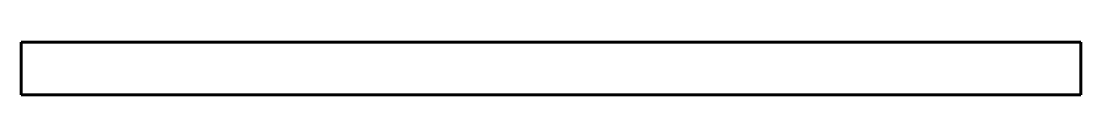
# Model space of a CAD drawing. Header units: millimetres. Extents: x -283 to 1707, y 140 to 240.
import ezdxf

# ---------------------------------------------------------------- set-up
doc = ezdxf.new("R2010")
doc.units = ezdxf.units.MM
doc.linetypes.add('K5LT_BASIC', pattern=[0])
doc.layers.add('Системный слой', color=7, linetype='Continuous')

msp = doc.modelspace()

# ---------------------------------------------------------------- linework, layer by layer
at = {"layer": 'Системный слой', "color": 5, "linetype": 'K5LT_BASIC', "lineweight": 60, "true_color": 0x0000ff}
for p, q in [((-282.9, 140.2), (-282.9, 239.7)), ((-282.9, 239.7), (1707.1, 239.7)), ((1707.1, 239.7), (1707.1, 140.2)), ((1707.1, 140.2), (-282.9, 140.2))]:
    msp.add_line(p, q, dxfattribs=at)

doc.saveas('drawing.dxf')
